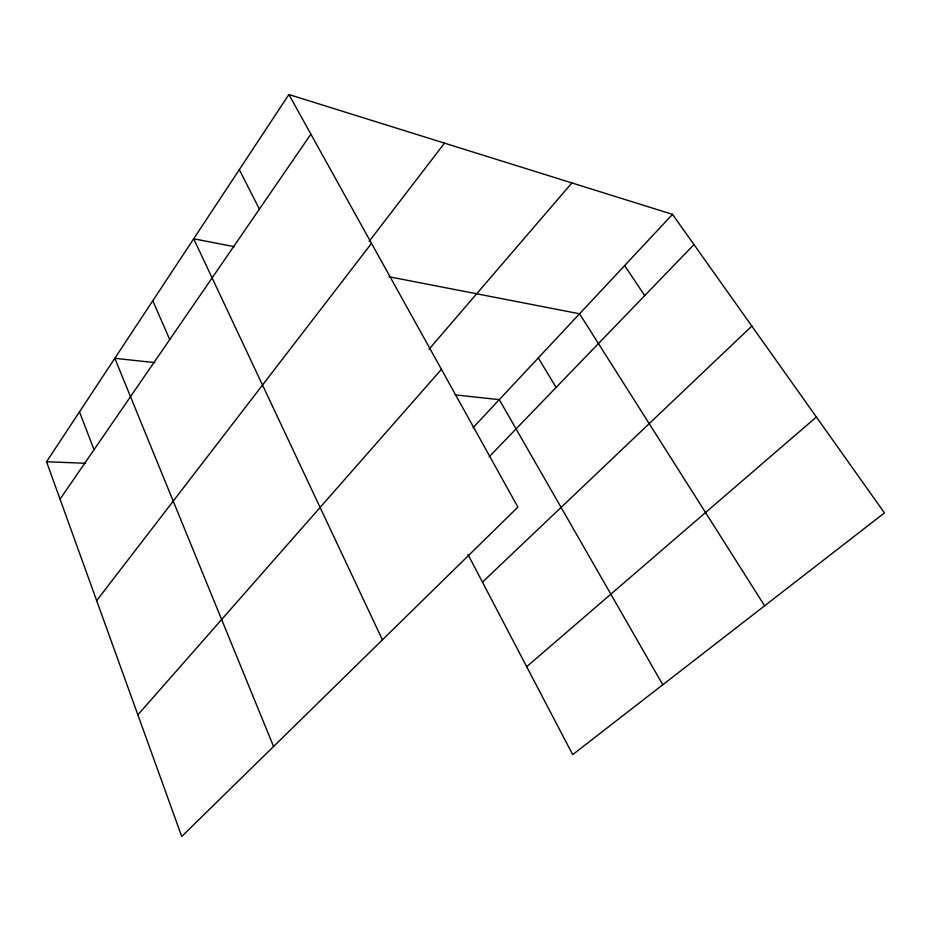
<?xml version="1.0" encoding="UTF-8"?>
<svg xmlns="http://www.w3.org/2000/svg" width="931" height="931" viewBox="0 0 931 931"><rect width="100%" height="100%" fill="white"/><g stroke="black" fill="none" stroke-linecap="round" stroke-linejoin="round"><path stroke-width="1.4" d="M288.889 94.531L517.904 507.104L181.743 836.469L46.55 461.753L288.889 94.531L672.519 214.363L884.45 512.9L572.681 754.622L467.967 554.469M60.05 499.167L310.896 134.169M369.118 241.408L444.483 143.13M96.661 600.646L371.516 243.375M429.121 349.125L571.902 182.93M137.869 714.868L441.434 369.339M473.018 427.736L672.519 214.363M489.159 456.807L693.967 244.574M482.444 582.154L751.829 326.083M526.678 666.701L816.382 417.018M46.55 461.753L85.617 463.289M154.802 362.613L114.816 358.307L273.563 746.499M455.201 394.907L499.284 399.643L662.791 684.762M234.426 246.703L193.695 238.79L382.42 639.853M388.937 276.728L579.571 313.782L764.63 605.79M624.631 265.579L644.729 295.604M538.304 357.911L556.098 387.447M239.302 169.675L259.4 209.103M152.777 300.783L169.745 339.547M79.496 411.828L94.031 449.731"/></g></svg>
